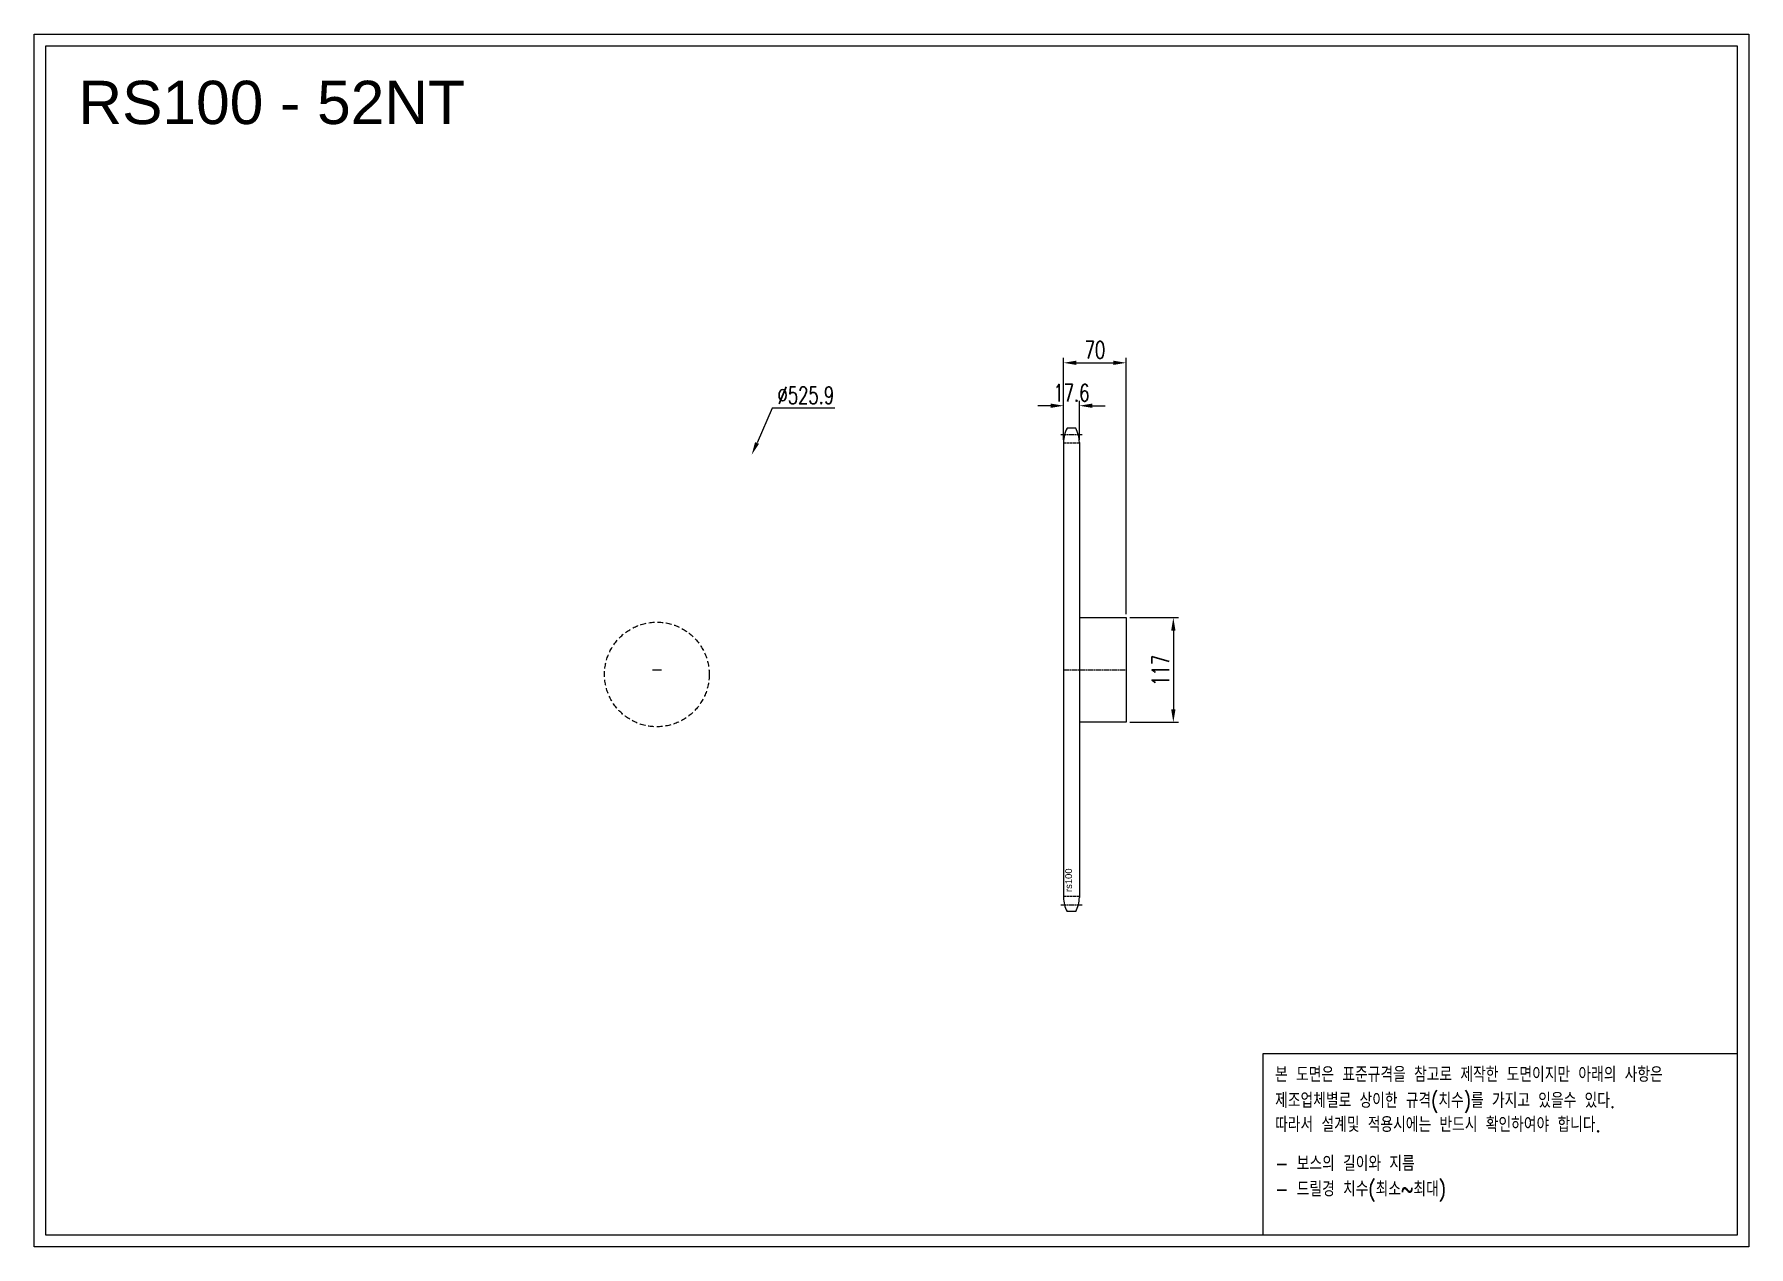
# Model space of a CAD drawing. Header units: millimetres. Extents: x -17196 to -15280, y 19971 to 21327.
import ezdxf

# ---------------------------------------------------------------- set-up
doc = ezdxf.new("R2010")
doc.units = ezdxf.units.MM
for name, pattern in [('AM_ISO02W050', [7.5, 6, -1.5]), ('AM_ISO02W050x2', [3.75, 3, -0.75]), ('AM_ISO08W050', [18, 12, -1.5, 3, -1.5]), ('AM_ISO08W050x2', [9, 6, -0.75, 1.5, -0.75]), ('HIDDEN', [9.525, 6.35, -3.175])]:
    doc.linetypes.add(name, pattern=pattern)
doc.layers.add('AM_3N', color=6, linetype='AM_ISO02W050', lineweight=25)
doc.layers.add('AM_7', color=4, linetype='AM_ISO08W050', lineweight=25)
doc.layers.add('HL', color=2, linetype='HIDDEN')
doc.layers.add('S-DIM', color=7, linetype='Continuous')
doc.styles.add('HAN', font='ROMANS.shx', dxfattribs={"width": 0.7, "bigfont": 'whgtxt.shx'})
doc.styles.add('HSG', font='SIMPLEX.shx', dxfattribs={"width": 0.7, "bigfont": 'HSG.shx'})
doc.styles.get("Standard").update_dxf_attribs({"font": 'arial.ttf'})
doc.dimstyles.new('APP32', dxfattribs={"dimscale": 8, "dimtxt": 2.4, "dimasz": 1.8, "dimexe": 0.7, "dimexo": 0.5, "dimgap": 0.6, "dimtad": 1, "dimtoh": 1, "dimdec": 1, "dimrnd": 0.01, "dimzin": 9, "dimdsep": 46, "dimtxsty": 'HSG', "dimcen": 0, "dimclrd": 1, "dimclre": 1, "dimclrt": 256, "dimazin": 2, "dimtp": 1, "dimtm": 1, "dimtfac": 0.5, "dimtdec": 1, "dimtofl": 0, "dimtmove": 0, "dimatfit": 3, "dimfxl": 0, "dimtvp": 1, "dimtolj": 2, "dimlwd": -1, "dimlwe": -1, "dimarcsym": 0})

# ---------------------------------------------------------------- blocks, each defined once
blk = doc.blocks.new('*D1')
at = {"layer": 'Defpoints', "color": 0, "transparency": 16777216}
for p in [(-15975.6, 20674.4), (-15975.6, 20557.4), (-15922.9, 20557.4)]:
    blk.add_point(p, dxfattribs=at)
at = {"layer": 'S-DIM', "color": 1, "transparency": 16777216}
for p, q in [((-15971.6, 20674.4), (-15917.3, 20674.4)), ((-15922.9, 20660), (-15922.9, 20571.8)), ((-15971.6, 20557.4), (-15917.3, 20557.4))]:
    blk.add_line(p, q, dxfattribs=at)
for points in [[(-15925.3, 20660), (-15920.5, 20660), (-15922.9, 20674.4)], [(-15925.3, 20571.8), (-15920.5, 20571.8), (-15922.9, 20557.4)]]:
    blk.add_solid(points, dxfattribs=at)
at = {"layer": 'S-DIM', "transparency": 16777216, "insert": (-15937.3, 20615.5), "char_height": 19.2, "attachment_point": 5, "rotation": 90, "style": 'HSG'}
blk.add_mtext('\\A2;117', dxfattribs=at)
blk = doc.blocks.new('*D2')
at = {"layer": 'Defpoints', "color": 0, "transparency": 16777216}
for p in [(-16028, 20911.3), (-16045.6, 20869.3), (-16028, 20869.3)]:
    blk.add_point(p, dxfattribs=at)
at = {"layer": 'S-DIM', "color": 1, "transparency": 16777216}
for p, q in [((-16045.6, 20873.3), (-16045.6, 20916.9)), ((-16028, 20873.3), (-16028, 20916.9)), ((-16060, 20911.3), (-16074.4, 20911.3)), ((-16013.6, 20911.3), (-15999.2, 20911.3))]:
    blk.add_line(p, q, dxfattribs=at)
for points in [[(-16060, 20913.7), (-16060, 20908.9), (-16045.6, 20911.3)], [(-16013.6, 20913.7), (-16013.6, 20908.9), (-16028, 20911.3)]]:
    blk.add_solid(points, dxfattribs=at)
at = {"layer": 'S-DIM', "transparency": 16777216, "insert": (-16036.8, 20925.7), "char_height": 19.2, "attachment_point": 5, "style": 'HSG'}
blk.add_mtext('\\A2;17.6', dxfattribs=at)
blk = doc.blocks.new('*D3')
at = {"layer": 'Defpoints', "color": 0, "transparency": 16777216}
for p in [(-15975.6, 20959.3), (-16045.6, 20869.3), (-15975.6, 20674.4)]:
    blk.add_point(p, dxfattribs=at)
at = {"layer": 'S-DIM', "color": 1, "transparency": 16777216}
for p, q in [((-16045.6, 20873.3), (-16045.6, 20964.9)), ((-16031.2, 20959.3), (-15990, 20959.3)), ((-15975.6, 20678.4), (-15975.6, 20964.9))]:
    blk.add_line(p, q, dxfattribs=at)
for points in [[(-16031.2, 20961.7), (-16031.2, 20956.9), (-16045.6, 20959.3)], [(-15990, 20961.7), (-15990, 20956.9), (-15975.6, 20959.3)]]:
    blk.add_solid(points, dxfattribs=at)
at = {"layer": 'S-DIM', "transparency": 16777216, "insert": (-16010.6, 20973.7), "char_height": 19.2, "attachment_point": 5, "style": 'HSG'}
blk.add_mtext('\\A2;70', dxfattribs=at)
blk = doc.blocks.new('*D4')
at = {"layer": 'Defpoints', "color": 0, "transparency": 16777216}
for p in [(-16394.3, 20856.5), (-16606.5, 20375.4)]:
    blk.add_point(p, dxfattribs=at)
at = {"layer": 'S-DIM', "color": 1, "transparency": 16777216}
for p, q in [((-16371.3, 20908.6), (-16388.4, 20869.7)), ((-16301.2, 20908.6), (-16371.3, 20908.6))]:
    blk.add_line(p, q, dxfattribs=at)
blk.add_solid([(-16390.6, 20870.6), (-16386.2, 20868.7), (-16394.3, 20856.5)], dxfattribs=at)
at = {"layer": 'S-DIM', "transparency": 16777216, "insert": (-16333.8, 20923), "char_height": 19.2, "attachment_point": 5, "style": 'HSG'}
blk.add_mtext('\\A2;∅525.9', dxfattribs=at)
blk = doc.blocks.new('notice1')
at = {"color": 4}
blk.add_lwpolyline([(-22142.12, 1735.9), (-22053.8, 1735.9), (-22053.8, 1702.07), (-22142.12, 1702.07)], close=True, dxfattribs=at)
at = {"color": 4, "style": 'HAN', "width": 0.8}
for s, p in [('본 도면은 표준규격을 참고로 제작한 도면이지만 아래의 사항은', (-22139.9, 1730.62)), ('제조업체별로 상이한 규격(치수)를 가지고 있을수 있다.', (-22139.9, 1725.78)), ('따라서 설계및 적용시에는 반드시 확인하여야 합니다.', (-22139.9, 1721.28)), ('- 보스의 길이와 지름', (-22139.9, 1714.03)), ('- 드릴경 치수(최소~최대)', (-22139.9, 1709.27))]:
    blk.add_text(s, height=2.7949, dxfattribs=at).set_placement(p)

msp = doc.modelspace()

# ---------------------------------------------------------------- linework, layer by layer
for p, q in [((-16031.99, 20886.09), (-16041.65, 20886.09)), ((-16045.62, 20870.19), (-16045.62, 20361.65)), ((-16028.02, 20870.19), (-16028.02, 20361.65)), ((-16028.02, 20674.42), (-15975.62, 20674.42)), ((-15975.62, 20674.42), (-15975.62, 20557.42)), ((-15975.62, 20557.42), (-16028.02, 20557.42)), ((-16031.99, 20345.75), (-16041.65, 20345.75))]:
    msp.add_line(p, q)
at = {"color": 3}
msp.add_line((-16505.35, 20615.92), (-16495.35, 20615.92), dxfattribs=at)
for points in [[(-17196.43, 21326.53), (-15279.63, 21326.53), (-15279.63, 19971.21), (-17196.43, 19971.21)], [(-17183.52, 21313.62), (-15292.53, 21313.62), (-15292.53, 19984.12), (-17183.52, 19984.12)]]:
    msp.add_lwpolyline(points, close=True)
for centre, start, end in [((-16011.82, 20870.19), 151.93881, 180), ((-16061.82, 20870.19), 0, 28.06119), ((-16011.82, 20361.65), 180, 208.06119), ((-16061.82, 20361.65), 331.93881, 0)]:
    msp.add_arc(centre, 33.8, start, end)
at = {"layer": 'AM_3N', "linetype": 'AM_ISO02W050x2'}
for p, q in [((-16028.02, 20869.32), (-16045.62, 20869.32)), ((-16028.02, 20362.52), (-16045.62, 20362.52))]:
    msp.add_line(p, q, dxfattribs=at)
at = {"layer": 'AM_7', "linetype": 'AM_ISO08W050x2'}
for p, q in [((-16025.02, 20878.84), (-16048.62, 20878.84)), ((-16045.62, 20615.92), (-15975.62, 20615.92)), ((-16025.02, 20352.99), (-16048.62, 20352.99))]:
    msp.add_line(p, q, dxfattribs=at)
at = {"layer": 'HL'}
msp.add_circle((-16500.35, 20610.92), 58.5, dxfattribs=at)

# ---------------------------------------------------------------- block references
at = {"xscale": 5.999594457740082, "yscale": 5.999594457740082, "zscale": 5.999594457740082}
msp.add_blockref('notice1', (117021.31, 9772.4), dxfattribs=at)

# ---------------------------------------------------------------- texts
msp.add_text('RS100 - 52NT', height=48.4042).set_placement((-17147.07, 21226.16))
at = {"insert": (-16043.79, 20367.65), "char_height": 7.56, "width": 32.5046, "attachment_point": 1, "rotation": 90}
msp.add_mtext('rs100', dxfattribs=at)

# ---------------------------------------------------------------- dimensions: what is measured, and where the dimension line sits
at = {"layer": 'S-DIM'}
dim = msp.add_linear_dim(base=(-15975.62, 20959.29), p1=(-16045.62, 20869.32), p2=(-15975.62, 20674.42), dimstyle='APP32', dxfattribs=at)
dim.commit()
dim.dimension.update_dxf_attribs({"geometry": '*D3', "text_midpoint": (-16010.62, 20973.69)})
dim = msp.add_diameter_dim_2p(p1=(-16606.4513, 20375.3525), p2=(-16394.2515, 20856.4854), dimstyle='APP32', dxfattribs=at)
dim.commit()
dim.dimension.update_dxf_attribs({"geometry": '*D4', "text_midpoint": (-16333.8166, 20908.623), "dimtype": 131})
dim = msp.add_linear_dim(base=(-16028.02, 20911.29), p1=(-16045.62, 20869.32), p2=(-16028.02, 20869.32), dimstyle='APP32', dxfattribs=at)
dim.commit()
dim.dimension.update_dxf_attribs({"geometry": '*D2', "text_midpoint": (-16036.82, 20911.29), "dimtype": 128})
dim = msp.add_linear_dim(base=(-15922.89, 20557.42), p1=(-15975.62, 20674.42), p2=(-15975.62, 20557.42), angle=90, dimstyle='APP32', dxfattribs=at)
dim.commit()
dim.dimension.update_dxf_attribs({"geometry": '*D1', "text_midpoint": (-15922.89, 20615.51), "dimtype": 128})

doc.saveas('drawing.dxf')
